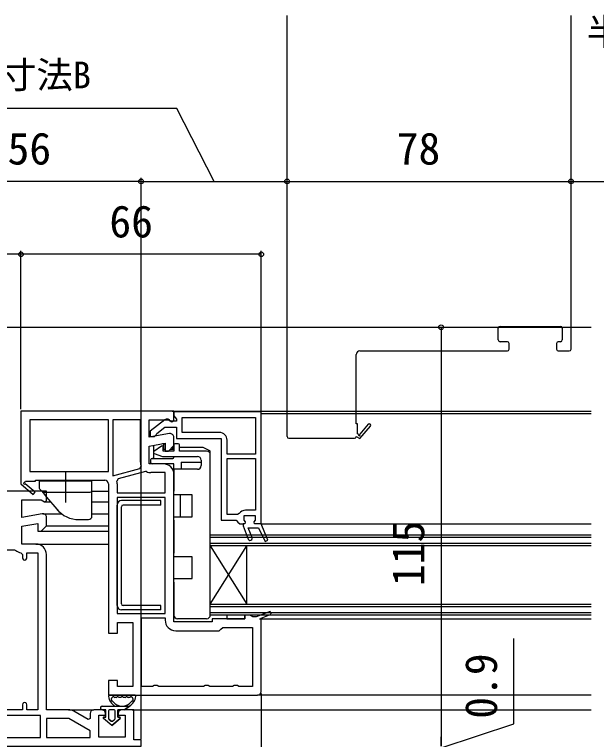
# Model space of a CAD drawing. Units: millimetres, scale not verified. Extents: x -525 to 525, y -783 to 778.
# Drawn here: x -246.3 to -86.4, y -491.9 to -292.9 of the extents above; entities that cross this region are included whole.
import ezdxf
from ezdxf.enums import TextEntityAlignment as Align

# ---------------------------------------------------------------- set-up
doc = ezdxf.new("R2010")
doc.units = ezdxf.units.MM
doc.header["$LTSCALE"] = 4
for name, color, linetype in [('0-3_YKK_11', 7, 'Continuous'), ('0-5_YKK_12', 2, 'Continuous'), ('0-6_YKK_13', 4, 'Continuous'), ('0-8_YKK_D', 6, 'Continuous')]:
    doc.layers.add(name, color=color, linetype=linetype)
doc.styles.add('ＭＳ ゴシック', font='')
doc.styles.get('ＭＳ ゴシック').set_extended_font_data('MS Gothic')

msp = doc.modelspace()

# ---------------------------------------------------------------- linework, layer by layer
at = {"layer": '0-3_YKK_11'}
for p, q in [((-218.106, -421.7), (-218.106, -424.2)), ((-222.306, -483.7), (-224.506, -483.7))]:
    msp.add_line(p, q, dxfattribs=at)
for points in [[(-267.506, -379.7), (-267.506, -440.3), (-295.506, -440.3), (-295.506, -443.7), (-293.606, -443.7), (-293.106, -443.2), (-292.606, -442.7), (-267.506, -442.7), (-267.506, -493.7), (-266.006, -493.7), (-266.006, -506.2), (-267.506, -506.2), (-267.506, -508.7), (-263.506, -508.7), (-263.506, -493.7), (-211.506, -493.7), (-211.506, -491.9), (-213.506, -491.9), (-213.506, -483.7), (-216.806, -483.7)], [(-238.679, -429.915), (-244.306, -430.907), (-244.306, -426.1), (-238.949, -426.1), (-238.082, -426.642), (-237.506, -426.323), (-237.506, -423.7), (-253.147, -423.7), (-255.456, -379.648)], [(-202.506, -401.7), (-244.506, -401.7), (-244.506, -421.566), (-244.583, -421.7), (-241.165, -424.605), (-240.647, -423.995), (-243.366, -421.684)], [(-203.679, -407.915), (-209.306, -408.907), (-209.306, -404.1), (-203.949, -404.1), (-203.082, -404.642), (-202.506, -404.323), (-202.506, -401.7)], [(-178.506, -432.7), (-178.506, -401.9), (-202.506, -401.9), (-202.506, -403), (-202.156, -403.477), (-201.806, -403.954), (-201.806, -404.5), (-203.206, -404.5), (-203.606, -404.3)], [(-200.206, -403.5), (-180.106, -403.5), (-180.106, -413.5), (-187.906, -413.5), (-187.906, -409.7)], [(-190.006, -407.6), (-200.206, -407.6), (-200.206, -403.5)], [(-219.306, -404.1), (-219.306, -419.479), (-211.822, -417.474), (-211.489, -416.801)], [(-211.706, -415.7), (-211.706, -404.1), (-219.306, -404.1)], [(-205.023, -404.113), (-209.006, -407.225), (-209.006, -408.7), (-207.905, -408.7), (-207.406, -408.225), (-207.214, -407.855), (-204.968, -406.1), (-201.806, -406.1), (-201.806, -409.2), (-189.506, -409.2), (-189.506, -431.7), (-185.406, -431.7), (-184.906, -432.2), (-184.406, -432.7), (-183.506, -432.7), (-183.506, -433.2), (-182.068, -436.852)], [(-205.406, -416.2), (-209.306, -416.2), (-209.306, -411.344), (-204.906, -410.568), (-204.906, -412.7), (-204.006, -412.7), (-202.506, -411.2), (-202.506, -408.9)], [(-187.906, -430.1), (-187.906, -414.7), (-180.106, -414.7), (-180.106, -428.9), (-182.806, -428.9)], [(-209.997, -418.344), (-210.332, -418.317), (-217.838, -420.328), (-218.195, -420.925)], [(-218.106, -424.2), (-204.906, -424.2), (-204.906, -418.6), (-208.806, -418.6)], [(-178.506, -478.7), (-178.506, -458.511), (-175.764, -457.474), (-176.047, -456.726), (-179.945, -458.2), (-180.84, -458.2), (-181.273, -457.95), (-181.706, -457.7), (-183.006, -457.7), (-183.006, -458.7), (-192.006, -458.7), (-192.006, -459.6), (-202.506, -459.6), (-202.506, -419.1)], [(-243.432, -421.306), (-243.255, -421), (-240.506, -421), (-240.506, -420.7), (-221.506, -420.7)], [(-220.506, -421.7), (-220.506, -462.7), (-218.006, -462.7), (-218.006, -459.7), (-213.806, -459.7), (-213.806, -477.3), (-218.006, -477.3), (-218.006, -475.7), (-220.506, -475.7), (-220.506, -479.7), (-179.506, -479.7)], [(-240.406, -438.2), (-244.306, -438.2), (-244.306, -433.344), (-239.906, -432.568), (-239.906, -434.7), (-239.006, -434.7), (-237.506, -433.2), (-237.506, -430.9)], [(-184.576, -429.869), (-184.997, -430.1), (-187.906, -430.1)], [(-181.044, -436.448), (-182.088, -433.8), (-179.252, -433.8), (-177.46, -437.488), (-176.729, -437.166), (-178.506, -432.7), (-180.406, -432.7), (-180.481, -432.11), (-180.106, -431.625), (-180.106, -430.5), (-183.306, -430.5), (-183.306, -431.625), (-182.931, -432.11), (-183.006, -432.7), (-183.506, -432.7), (-183.506, -433.2), (-182.068, -436.852)], [(-181.044, -436.448), (-182.088, -433.8), (-179.252, -433.8), (-177.46, -437.488), (-176.729, -437.166), (-178.506, -432.7)], [(-265.106, -483.7), (-265.106, -439.8), (-246.306, -439.8), (-245.961, -439.938)], [(-244.554, -440.587), (-244.106, -441.084), (-244.106, -442)], [(-242.906, -442), (-242.906, -440.6), (-239.906, -440.6), (-239.906, -483.7), (-242.906, -483.7), (-242.906, -482.3)], [(-231.479, -483.7), (-237.506, -483.7), (-237.506, -441.1)], [(-211.406, -477.3), (-211.406, -458.5), (-204.906, -458.5), (-204.906, -459.1)], [(-202.006, -462), (-190.101, -462), (-189.603, -461.55), (-189.106, -461.1), (-180.906, -461.1), (-180.906, -477.3), (-184.64, -477.3), (-185.073, -477.05), (-185.939, -477.05), (-186.372, -477.3), (-192.64, -477.3), (-193.073, -477.05), (-193.939, -477.05), (-194.372, -477.3), (-206.64, -477.3), (-207.073, -477.05), (-207.939, -477.05), (-208.372, -477.3), (-211.406, -477.3)], [(-244.106, -482.3), (-244.106, -483.7), (-265.106, -483.7)], [(-225.506, -484.7), (-225.506, -486.045), (-226.073, -486.373), (-230.029, -484.089)], [(-217.806, -484.7), (-217.806, -485.2), (-215.906, -485.2), (-215.906, -491.2), (-223.106, -491.2), (-223.106, -485.2), (-221.306, -485.2), (-221.306, -484.7)]]:
    msp.add_lwpolyline(points, dxfattribs=at)
for points in [[(-242.106, -418.3), (-220.506, -418.3), (-220.506, -404.1), (-242.106, -404.1)], [(-204.906, -457.3), (-204.906, -425.4), (-218.106, -425.4), (-218.106, -457.3)], [(-265.106, -491.3), (-239.106, -491.3), (-239.106, -485.3), (-265.106, -485.3)], [(-237.506, -491.3), (-225.506, -491.3), (-225.506, -489.471), (-231.345, -486.1), (-237.506, -486.1)]]:
    msp.add_lwpolyline(points, close=True, dxfattribs=at)
for centre, radius, start, end in [((-204.406, -404.9), 1, 36.86989, 128.08672), ((-190.006, -409.7), 2.1, 0.00001, 89.99999), ((-203.506, -408.9), 1, 0.00002, 100.00001), ((-208.806, -415.7), 2.9, 180.00001, 202.31385), ((-205.406, -419.1), 2.9, 0.00001, 89.99999), ((-208.806, -415.7), 2.9, 245.74737, 270.00004), ((-243.557, -421.522), 0.25, 60, 319.64299), ((-221.506, -421.7), 1, 0.00001, 89.99999), ((-221.506, -421.7), 3.4, 0.00002, 13.17387), ((-182.806, -431), 2.1, 90.00001, 147.42104), ((-238.506, -430.9), 1, 360, 99.99998), ((-181.556, -436.65), 0.55, 201.49833, 21.49835), ((-181.556, -436.65), 0.55, 201.49833, 21.49835), ((-240.406, -441.1), 2.9, 0.00001, 89.99999), ((-244.306, -438.2), 2.4, 226.39716, 264.0622), ((-243.506, -442), 0.6, 179.99999, 0.00001), ((-202.006, -459.1), 2.9, 180.00001, 269.99999), ((-179.506, -478.7), 1, 270.00001, 359.99999), ((-243.506, -482.3), 0.6, 359.99999, 180.00001), ((-231.479, -486.6), 2.9, 60.00001, 90.00002), ((-224.506, -484.7), 1, 90.00001, 179.99999), ((-222.306, -484.7), 1, 0.00001, 89.99999), ((-216.806, -484.7), 1, 90.00001, 179.99999)]:
    msp.add_arc(centre, radius, start, end, dxfattribs=at)
at = {"layer": '0-5_YKK_12'}
for p, q in [((-171.406, -408.698), (-171.406, -293.199)), ((-93.406, -384.698), (-93.406, -293.199)), ((-256.455, -378.7), (-87.915, -378.7)), ((-113.406, -382.198), (-113.406, -378.998)), ((-112.906, -378.498), (-96.306, -378.498)), ((-95.806, -378.998), (-95.806, -382.198)), ((-110.906, -382.698), (-112.906, -382.698)), ((-110.406, -384.698), (-110.406, -383.198)), ((-97.406, -383.198), (-97.406, -384.698)), ((-96.306, -382.698), (-96.906, -382.698)), ((-151.406, -385.198), (-110.906, -385.198)), ((-96.906, -385.198), (-93.906, -385.198)), ((-203.006, -401.7), (-87.915, -401.7)), ((-178.506, -402.4), (-87.915, -402.4)), ((-149.11, -405.339), (-151.421, -408.059)), ((-170.906, -409.198), (-152.906, -409.198)), ((-225.006, -423.7), (-220.506, -423.7)), ((-238.006, -426.6), (-236.401, -426.6)), ((-225.006, -426.6), (-220.506, -426.6)), ((-238.506, -429.9), (-233.359, -429.9)), ((-225.006, -429.9), (-220.506, -429.9)), ((-237.551, -433.2), (-220.506, -433.2)), ((-178.506, -432.7), (-87.915, -432.7)), ((-239.213, -434.7), (-220.506, -434.7)), ((-192.506, -457.7), (-192.506, -435.7)), ((-192.506, -435.7), (-87.915, -435.7)), ((-87.915, -436.4), (-192.506, -436.4)), ((-240.406, -438.2), (-220.506, -438.2)), ((-192.506, -438), (-87.915, -438)), ((-87.915, -438.7), (-192.506, -438.7)), ((-192.506, -454.7), (-182.506, -438.7)), ((-192.506, -454.7), (-87.915, -454.7)), ((-87.915, -455.4), (-192.506, -455.4)), ((-192.506, -457), (-87.915, -457)), ((-87.915, -457.7), (-192.506, -457.7)), ((-179.006, -458.7), (-87.915, -458.7)), ((-87.915, -479.7), (-179.506, -479.7)), ((-231.479, -483.7), (-224.506, -483.7)), ((-214.006, -483.7), (-87.915, -483.7))]:
    msp.add_line(p, q, dxfattribs=at)
for points in [[(-151.8, -408.124), (-152.106, -407.947), (-152.106, -405.198), (-152.406, -405.198), (-152.406, -386.198)], [(-152.406, -408.698), (-151.406, -409.275), (-148.501, -405.857)], [(-192.506, -438.7), (-182.506, -454.7), (-182.506, -438.7)]]:
    msp.add_lwpolyline(points, dxfattribs=at)
for centre, radius, start, end in [((-112.906, -378.998), 0.5, 90, 180), ((-96.306, -378.998), 0.5, 0, 90), ((-112.906, -382.198), 0.5, 180, 270), ((-110.906, -383.198), 0.5, 0, 90), ((-96.906, -383.198), 0.5, 90, 180), ((-96.306, -382.198), 0.5, 270, 0), ((-151.406, -386.198), 1, 90, 180), ((-110.906, -384.698), 0.5, 270, 0), ((-96.906, -384.698), 0.5, 180, 270), ((-93.906, -384.698), 0.5, 270, 0), ((-148.806, -405.598), 0.4, 319.64297, 139.64297), ((-170.906, -408.698), 0.5, 180, 270), ((-152.906, -408.698), 0.5, 270, 0), ((-151.583, -408.249), 0.25, 150, 49.64297)]:
    msp.add_arc(centre, radius, start, end, dxfattribs=at)
at = {"layer": '0-6_YKK_13'}
for p, q in [((-208.006, -412.846), (-208.006, -411.115)), ((-205.878, -411.354), (-207.98, -412.826)), ((-205.306, -410.7), (-205.652, -410.7)), ((-205.406, -412.7), (-205.406, -411.6)), ((-205.306, -410.7), (-204.937, -410.7)), ((-205.306, -412.2), (-205.306, -410.7)), ((-202.806, -412.2), (-202.806, -411.5)), ((-202.506, -411), (-202.506, -412.7)), ((-201.306, -410.7), (-202.206, -410.7)), ((-201.006, -412.7), (-201.006, -411)), ((-194.576, -411.7), (-201.006, -411.7)), ((-192.672, -412.617), (-194.442, -411.732)), ((-208.006, -414.4), (-208.006, -413.298)), ((-207.911, -413.354), (-205.637, -414.182)), ((-202.506, -412.7), (-205.406, -412.7)), ((-205.306, -412.2), (-204.906, -412.2)), ((-203.506, -412.2), (-202.806, -412.2)), ((-202.806, -412.2), (-202.506, -412.2)), ((-193.506, -412.7), (-201.006, -412.7)), ((-192.506, -413.7), (-192.506, -412.885)), ((-192.506, -457.7), (-192.506, -413.7)), ((-208.806, -415.9), (-208.806, -415)), ((-208.506, -414.7), (-202.806, -414.7)), ((-205.534, -414.2), (-196.006, -414.2)), ((-202.506, -414.4), (-202.506, -414.2)), ((-200.506, -415.7), (-200.506, -417.7)), ((-200.506, -415.7), (-195.006, -415.7)), ((-195.006, -415.2), (-195.006, -416.7)), ((-202.506, -416.2), (-208.506, -416.2)), ((-202.506, -417.7), (-202.506, -416.2)), ((-202.506, -417.7), (-202.506, -423.7)), ((-196.006, -417.7), (-202.506, -417.7)), ((-232.256, -418.206), (-232.256, -426.794)), ((-239.506, -421), (-239.506, -422.718)), ((-225.006, -425), (-225.006, -423.5)), ((-238.35, -424), (-225.506, -424)), ((-237.474, -425.321), (-234.687, -428.642)), ((-225.006, -430.5), (-225.006, -425)), ((-200.756, -424.7), (-200.756, -430.7)), ((-197.506, -430.7), (-197.506, -424.7)), ((-218.106, -455.098), (-218.106, -427.498)), ((-206.106, -426.298), (-216.906, -426.298)), ((-206.106, -427.498), (-216.406, -427.498)), ((-206.106, -427.498), (-206.106, -426.298)), ((-216.906, -454.598), (-216.906, -427.998)), ((-228.559, -431.5), (-226.006, -431.5)), ((-202.506, -430.7), (-197.506, -430.7)), ((-202.506, -431.7), (-202.506, -430.7)), ((-202.506, -431.7), (-202.506, -440.7)), ((-197.506, -447.7), (-197.506, -441.7)), ((-202.506, -447.7), (-197.506, -447.7)), ((-202.506, -448.7), (-202.506, -447.7)), ((-202.506, -448.7), (-202.506, -457.7)), ((-206.106, -455.098), (-216.406, -455.098)), ((-206.106, -456.298), (-206.106, -455.098)), ((-206.106, -456.298), (-216.906, -456.298)), ((-193.506, -458.7), (-201.506, -458.7)), ((-213.242, -479.7), (-220.17, -479.7)), ((-218.338, -480.3), (-218.77, -480.3)), ((-217.106, -480.3), (-217.538, -480.3)), ((-215.874, -480.3), (-216.306, -480.3)), ((-214.642, -480.3), (-215.074, -480.3)), ((-222.207, -482.7), (-214.657, -482.7)), ((-221.206, -483.7), (-222.206, -483.7)), ((-221.206, -483.7), (-222.206, -483.7)), ((-221.206, -485.7), (-221.206, -483.7)), ((-221.206, -485.7), (-221.206, -483.7)), ((-220.506, -484), (-220.506, -486)), ((-220.506, -484), (-220.506, -486)), ((-218.906, -483.7), (-220.206, -483.7)), ((-218.906, -483.7), (-220.206, -483.7)), ((-218.606, -486), (-218.606, -484)), ((-218.606, -486), (-218.606, -484)), ((-217.906, -483.7), (-217.906, -485.7)), ((-216.106, -483.7), (-217.906, -483.7)), ((-217.906, -485.7), (-217.906, -483.7)), ((-216.106, -483.7), (-217.906, -483.7)), ((-219.556, -488), (-221.835, -486.056)), ((-219.556, -488), (-221.835, -486.056)), ((-221.704, -485.7), (-221.206, -485.7)), ((-221.206, -485.7), (-221.704, -485.7)), ((-220.401, -486.228), (-219.751, -486.782)), ((-219.751, -486.782), (-220.401, -486.228)), ((-217.277, -486.056), (-219.556, -488)), ((-219.556, -488), (-217.277, -486.056)), ((-219.362, -486.782), (-218.712, -486.228)), ((-219.362, -486.782), (-218.712, -486.228)), ((-217.906, -485.7), (-217.408, -485.7)), ((-217.408, -485.7), (-217.906, -485.7))]:
    msp.add_line(p, q, dxfattribs=at)
for points in [[(-225.006, -423.5), (-225.006, -421), (-239.506, -421)], [(-239.389, -423.039), (-238.733, -423.821), (-237.474, -425.321)], [(-197.506, -424.7), (-202.506, -424.7), (-202.506, -423.7)], [(-197.506, -441.7), (-202.506, -441.7), (-202.506, -440.7)], [(-214.657, -482.7), (-216.106, -483.7), (-214.657, -482.7)]]:
    msp.add_lwpolyline(points, dxfattribs=at)
msp.add_lwpolyline([(-188.006, -457.7), (-188.006, -458.7), (-183.006, -458.7), (-183.006, -457.7)], close=True, dxfattribs=at)
for centre, radius, start, end in [((-205.706, -411.6), 0.3, 0, 125), ((-202.206, -411), 0.3, 90, 180), ((-201.306, -411), 0.3, 0, 90), ((-194.576, -412), 0.3, 63.43495, 90), ((-207.808, -413.072), 0.3, 125, 250), ((-193.506, -413.7), 1, 0, 90), ((-192.806, -412.885), 0.3, 0, 63.43495), ((-208.506, -415), 0.3, 90, 180), ((-208.306, -414.4), 0.3, 270, 0), ((-205.534, -413.9), 0.3, 250, 270), ((-202.806, -414.4), 0.3, 270, 0), ((-196.006, -415.2), 1, 0, 90), ((-208.506, -415.9), 0.3, 180, 270), ((-196.006, -416.7), 1, 270, 0), ((-239.006, -422.718), 0.5, 180, 220), ((-225.506, -423.5), 0.5, 270, 0), ((-238.35, -423.5), 0.5, 220, 270), ((-216.906, -427.498), 1.2, 90, 180), ((-216.406, -427.998), 0.5, 90, 180), ((-228.559, -423.5), 8, 220, 270), ((-228.559, -423.5), 8, 220, 224.5948), ((-226.006, -430.5), 1, 270, 0), ((-216.906, -455.098), 1.2, 180, 270), ((-216.406, -454.598), 0.5, 180, 270), ((-201.506, -457.7), 1, 180, 270), ((-193.506, -457.7), 1, 270, 0), ((-220.17, -480), 0.3, 90, 188.20609), ((-216.706, -479.5), 3.8, 188.20609, 237.36313), ((-219.39, -480.6), 0.3, 110.02209, 202.28177), ((-219.478, -481.1), 0.2, 153.36701, 266.63299), ((-216.706, -479.5), 3.2, 202.28177, 203.14776), ((-219.924, -480.876), 0.3, 333.36701, 23.14776), ((-219.595, -480.036), 0.3, 290.02209, 328.16514), ((-219.507, -481.599), 0.3, 36.85224, 86.63299), ((-219.17, -480.3), 0.2, 36.8699, 148.16514), ((-216.706, -479.5), 3.2, 216.85224, 323.14776), ((-218.77, -480), 0.3, 216.8699, 270), ((-218.338, -480), 0.3, 270, 323.1301), ((-217.938, -480.3), 0.2, 36.8699, 143.1301), ((-217.538, -480), 0.3, 216.8699, 270), ((-217.106, -480), 0.3, 270, 323.1301), ((-216.706, -480.3), 0.2, 36.8699, 143.1301), ((-216.306, -480), 0.3, 216.8699, 270), ((-215.874, -480), 0.3, 270, 323.1301), ((-215.474, -480.3), 0.2, 36.8699, 143.1301), ((-215.074, -480), 0.3, 216.8699, 270), ((-216.706, -479.5), 3.8, 302.63687, 351.79391), ((-214.642, -480), 0.3, 270, 323.1301), ((-214.242, -480.3), 0.2, 31.83486, 143.1301), ((-213.906, -481.599), 0.3, 93.36701, 143.14776), ((-213.817, -480.036), 0.3, 211.83486, 249.97791), ((-213.935, -481.1), 0.2, 273.36701, 26.63299), ((-214.023, -480.6), 0.3, 337.71823, 69.97791), ((-213.488, -480.876), 0.3, 156.85224, 206.63299), ((-216.706, -479.5), 3.2, 336.85224, 337.71823), ((-213.242, -480), 0.3, 351.79391, 90), ((-222.207, -483.2), 0.5, 90.11462, 269.88538), ((-222.206, -483.2), 0.5, 89.88541, 270), ((-222.206, -483.2), 0.5, 269.88533, 269.99998), ((-220.206, -484), 0.3, 90, 180), ((-220.206, -484), 0.3, 90, 180), ((-218.906, -484), 0.3, 0, 90), ((-218.906, -484), 0.3, 0, 90), ((-221.704, -485.902), 0.202, 90, 229.53619), ((-221.704, -485.902), 0.202, 90, 229.53619), ((-220.206, -486), 0.3, 180, 229.53619), ((-220.206, -486), 0.3, 180, 229.53619), ((-219.556, -486.554), 0.3, 229.53619, 310.46381), ((-219.556, -486.554), 0.3, 229.53619, 310.46381), ((-218.906, -486), 0.3, 310.46381, 0), ((-218.906, -486), 0.3, 310.46381, 0), ((-217.408, -485.902), 0.202, 310.46378, 89.99997), ((-217.408, -485.902), 0.202, 310.46381, 90)]:
    msp.add_arc(centre, radius, start, end, dxfattribs=at)
at = {"layer": '0-8_YKK_D'}
for p, q in [((-211.506, -491.8), (-211.506, -337.7)), ((-211.506, -491.8), (-211.506, -337.7)), ((-211.506, -338.7), (-267.506, -338.7)), ((-211.506, -338.7), (-171.406, -338.7)), ((-171.406, -338.7), (-93.406, -338.7)), ((-93.406, -338.7), (26.494, -338.7)), ((-244.506, -401.2), (-244.506, -357.7)), ((-244.506, -401.2), (-244.506, -357.7)), ((-178.506, -407.649), (-178.506, -357.7)), ((-244.506, -358.7), (-255.506, -358.7)), ((-178.506, -358.7), (-244.506, -358.7)), ((-129.106, -378.7), (-129.106, -493.7)), ((-178.506, -479.255), (-178.506, -653.7)), ((-129.106, -493.7), (-129.106, -491.15))]:
    msp.add_line(p, q, dxfattribs=at)
for points in [[(-191.456, -338.7), (-201.738, -318.7), (-270.908, -318.7)], [(-129.106, -494.15), (-109.106, -487.55), (-109.106, -464.118)]]:
    msp.add_lwpolyline(points, dxfattribs=at)
for centre in [(-211.506, -338.7), (-211.506, -338.7), (-171.406, -338.7), (-171.406, -338.7), (-93.406, -338.7), (-93.406, -338.7), (-244.506, -358.7), (-244.506, -358.7), (-178.506, -358.7), (-129.106, -378.7)]:
    msp.add_circle(centre, 0.637, dxfattribs=at)

# ---------------------------------------------------------------- texts
at = {"layer": '0-8_YKK_D', "style": 'ＭＳ ゴシック'}
for s, height, p in [('半開時開き角度', 7.331, (-89.123, -303.515)), ('開口寸法B', 7.331, (-270.272, -315.336)), ('56', 8.798, (-248.199, -336.7)), ('78', 8.798, (-141.303, -336.7)), ('66', 8.798, (-220.233, -356.7))]:
    msp.add_text(s, height=height, dxfattribs=at).set_placement(p, align=Align.BOTTOM_LEFT)
for s, p in [('115', (-131.106, -449.768)), ('0.9', (-111.106, -486.164))]:
    msp.add_text(s, height=8.798, rotation=90, dxfattribs=at).set_placement(p, align=Align.BOTTOM_LEFT)

doc.saveas('drawing.dxf')
